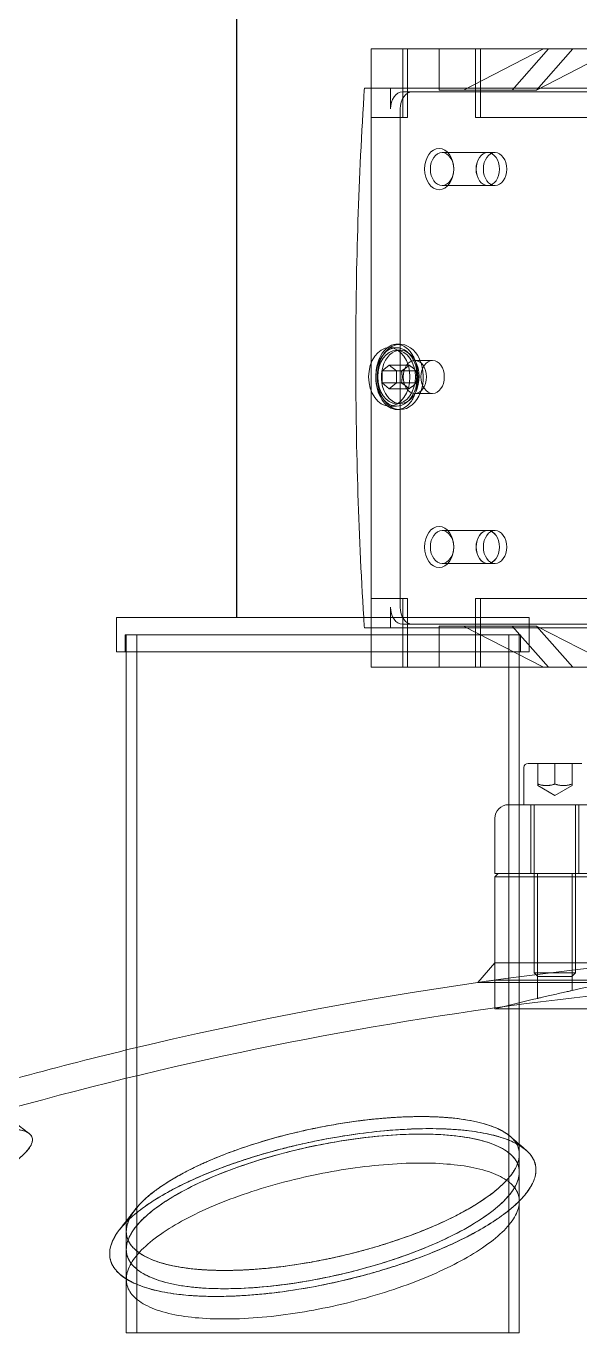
# Model space of a CAD drawing. Header units: millimetres. Extents: x -6314 to 11113, y -129 to 3675.
# Drawn here: x -4142.1 to -4109.9, y 2158.7 to 2234.8 of the extents above; entities that cross this region are included whole.
import ezdxf

# ---------------------------------------------------------------- set-up
doc = ezdxf.new("R2010")
doc.units = ezdxf.units.MM
doc.layers.add('Equipment', color=123, linetype='Continuous')

# ---------------------------------------------------------------- blocks, each defined once
blk = doc.blocks.new('A$C161d446f')
at = {"layer": 'Equipment', "linetype": 'Continuous', "lineweight": 0, "extrusion": (0, 1, 0)}
for p, q in [((11.286, 555.961), (49.894, 555.961)), ((40.277, 553.561), (35.615, 555.961)), ((38.156, 555.961), (40.277, 553.561)), ((39.57, 555.961), (41.691, 553.561)), ((39.857, 555.961), (44.52, 553.561)), ((43.53, 555.961), (43.53, 551.961)), ((43.813, 551.961), (43.813, 555.961)), ((45.934, 553.561), (45.934, 555.961)), ((47.772, 551.961), (47.772, 555.961)), ((48.055, 555.961), (48.055, 551.961)), ((49.894, 555.961), (49.894, 553.661)), ((13.831, 553.461), (48.055, 553.461)), ((14.652, 553.661), (50.282, 553.661)), ((40.277, 553.561), (44.52, 553.561)), ((44.52, 553.561), (45.934, 553.561)), ((48.762, 553.661), (48.762, 552.461)), ((49.894, 553.661), (49.894, 519.961)), ((48.197, 552.461), (48.197, 523.461)), ((20.902, 551.961), (43.53, 551.961)), ((43.53, 551.961), (43.813, 551.961)), ((47.772, 551.961), (49.894, 551.961)), ((42.681, 549.921), (43.106, 549.921)), ((43.106, 549.92), (45.764, 549.92)), ((42.681, 548.001), (43.106, 548.001)), ((43.106, 548.002), (45.764, 548.002)), ((48.197, 538.761), (48.394, 538.761)), ((48.409, 538.561), (48.833, 538.561)), ((47.348, 537.821), (46.311, 537.821)), ((48.197, 538.411), (48.409, 538.411)), ((48.409, 537.207), (47.278, 537.207)), ((48.833, 537.554), (47.702, 537.554)), ((48.833, 537.554), (48.409, 537.207)), ((49.257, 537.207), (48.409, 537.207)), ((48.409, 537.207), (48.409, 536.514)), ((49.257, 537.207), (48.833, 537.554)), ((49.257, 536.514), (49.257, 537.207)), ((48.409, 536.514), (47.278, 536.514)), ((48.409, 536.514), (49.257, 536.514)), ((48.409, 536.514), (48.833, 536.168)), ((48.833, 536.168), (49.257, 536.514)), ((47.348, 535.901), (46.311, 535.901)), ((48.833, 536.168), (47.702, 536.168)), ((48.197, 535.311), (48.409, 535.311)), ((48.197, 534.961), (48.376, 534.961)), ((48.409, 535.161), (48.833, 535.161)), ((42.681, 527.921), (43.106, 527.921)), ((43.106, 527.92), (45.764, 527.92)), ((42.681, 526.001), (43.106, 526.001)), ((43.106, 526.002), (45.764, 526.002)), ((20.902, 523.961), (43.53, 523.961)), ((43.813, 523.961), (43.53, 523.961)), ((43.53, 523.961), (43.53, 519.961)), ((43.813, 519.961), (43.813, 523.961)), ((47.772, 523.961), (49.894, 523.961)), ((47.772, 519.961), (47.772, 523.961)), ((48.055, 523.961), (48.055, 519.961)), ((48.762, 523.461), (48.762, 522.261)), ((42.308, 522.855), (40.7, 522.855)), ((40.7, 522.855), (40.7, 520.855)), ((64.7, 522.855), (42.308, 522.855)), ((64.7, 522.855), (64.7, 520.855)), ((48.055, 522.461), (13.831, 522.461)), ((40.7, 522.261), (24.7, 522.261)), ((35.615, 519.961), (40.277, 522.361)), ((40.277, 522.361), (38.156, 519.961)), ((41.691, 522.361), (39.57, 519.961)), ((44.52, 522.361), (39.857, 519.961)), ((44.52, 522.361), (40.277, 522.361)), ((50.282, 522.261), (40.7, 522.261)), ((41.2, 521.855), (42.741, 521.855)), ((41.2, 520.855), (41.2, 521.855)), ((41.27, 521.855), (41.27, 520.855)), ((41.88, 521.855), (41.88, 481.215)), ((42.741, 521.855), (64.2, 521.855)), ((45.934, 522.361), (44.52, 522.361)), ((45.934, 519.961), (45.934, 522.361)), ((63.52, 521.855), (63.52, 481.215)), ((64.13, 521.855), (64.13, 520.855)), ((64.2, 520.855), (64.2, 521.855)), ((42.308, 520.855), (40.7, 520.855)), ((41.27, 520.855), (41.27, 491.603)), ((64.7, 520.855), (42.308, 520.855)), ((64.13, 520.855), (64.13, 487.125)), ((41.27, 519.961), (24.13, 519.961)), ((49.894, 519.961), (41.27, 519.961)), ((39.2, 514.361), (37.64, 514.361)), ((38.2, 513.161), (38.2, 514.361)), ((40.76, 514.361), (39.2, 514.361)), ((39.2, 514.361), (39.2, 513.161)), ((40.2, 513.161), (40.2, 514.361)), ((41, 514.121), (41, 511.961)), ((39.2, 512.494), (38.2, 513.071)), ((39.2, 512.494), (40.2, 513.071)), ((24.13, 511.961), (41.27, 511.961)), ((37.8, 507.961), (37.8, 511.961)), ((38, 511.941), (38, 502.175)), ((40.4, 511.941), (40.4, 502.175)), ((40.6, 507.961), (40.6, 511.961)), ((41.27, 511.961), (41.9, 511.961)), ((42.7, 507.961), (42.7, 511.161)), ((24.13, 507.961), (41.27, 507.961)), ((24.13, 507.761), (41.27, 507.761)), ((38.189, 501.147), (38.189, 507.961)), ((40.211, 500.687), (40.211, 507.961)), ((41.27, 507.961), (42.7, 507.961)), ((41.27, 507.761), (42.7, 507.761)), ((42.5, 507.961), (42.7, 507.761)), ((42.7, 507.761), (42.7, 500.068)), ((41.27, 502.748), (24.13, 502.748)), ((40.4, 502.175), (38, 502.175)), ((38.215, 501.961), (38, 502.175)), ((40.185, 501.961), (40.4, 502.175)), ((42.7, 502.748), (41.27, 502.748)), ((42.7, 502.748), (42.7, 501.748)), ((42.7, 502.748), (43.69, 501.608)), ((-17.3, 501.748), (42.7, 501.748)), ((24.13, 501.608), (41.27, 501.608)), ((38.215, 501.961), (40.185, 501.961)), ((41.27, 501.608), (43.69, 501.608)), ((-17.3, 500.068), (42.7, 500.068)), ((41.27, 491.603), (41.27, 490.573)), ((41.27, 491.603), (41.27, 481.215)), ((41.27, 488.869), (41.27, 490.573)), ((64.13, 487.125), (64.13, 486.073)), ((64.13, 487.125), (64.13, 481.215)), ((64.13, 484.33), (64.13, 486.073)), ((41.27, 481.215), (42.801, 481.215)), ((42.801, 481.215), (64.13, 481.215))]:
    blk.add_line(p, q, dxfattribs=at)
at = {"layer": 'Equipment', "linetype": 'Continuous', "lineweight": 0, "extrusion": (0, 0, -1)}
for centre, radius, start, end in [((-40.76, 514.121), 0.24, 90, 180), ((-37.98, 511.941), 0.02, 90, 180), ((-40.42, 511.941), 0.02, 0, 90), ((-41.9, 511.161), 0.8, 90, 180), ((-12.7, 384.561), 119.34, 93.2184, 102.33261), ((-12.7, 285.135), 218.68, 91.75572, 103.60246), ((-12.7, 285.135), 217.08, 91.76867, 108.4136), ((-12.7, 285.135), 218.68, 97.88509, 98.1471), ((-12.7, 384.561), 119.34, 103.32786, 104.55934), ((-12.7, 285.135), 218.68, 103.60246, 105.34028)]:
    blk.add_arc(centre, radius, start, end, dxfattribs=at)
for centre, major_axis, start_param, end_param in [((47.49, 552.461), (0, 1), 0, 1.570796), ((48.055, 552.461), (0, 1), 0, 1.570796), ((45.934, 548.961), (0, -1.2), -4.712389, 1.570796), ((48.409, 536.861), (0, -1.7), 0, 3.141593), ((48.833, 536.861), (0, -1.7), -3.141592653589794, 3.141592653589792), ((48.409, 536.861), (0, 1.7), 0, 3.141593), ((48.197, 536.861), (0, 1.55), -2.173989, -0.92396), ((48.409, 536.861), (0, -1.55), -3.141592653589794, 3.141592653589792), ((48.197, 536.861), (0, 1.55), -0.92396, -0.441636), ((48.197, 536.861), (0, 1.55), 0, 3.583229), ((48.197, 536.861), (0, 1.55), -0.441636, 0), ((48.197, 536.861), (0, 1.55), -2.699956, -2.173989), ((45.934, 526.961), (0, -1.2), -4.712389, 1.570796), ((47.49, 523.461), (0, -1), -1.570796, 0), ((48.055, 523.461), (0, -1), -1.570796, 0)]:
    blk.add_ellipse(centre, major_axis=major_axis, ratio=0.707107, start_param=start_param, end_param=end_param, dxfattribs=at)
at = {"layer": 'Equipment', "linetype": 'Continuous', "lineweight": 0}
for centre, major_axis, start_param, end_param in [((42.681, 548.961), (0, 0.96), -4.712389, 1.570796), ((43.106, 548.961), (0, 0.96), -4.712389, 1.570796), ((43.106, 548.961), (0, 0.959), -4.712389, 1.570796), ((45.764, 548.961), (0, 0.959), -4.712389, 1.570796), ((48.197, 536.861), (0, 1.9), -0.076918, 3.141593), ((48.197, 536.861), (0, 1.9), -0.462955, -0.076918), ((48.197, 536.861), (0, 1.9), -2.678638, -0.462955), ((46.311, 536.861), (0, 0.96), -3.141592653589792, 3.141592653589794), ((47.348, 536.861), (0, 0.96), -3.141592653589792, 3.141592653589794), ((48.197, 536.861), (0, -1.9), 0, 0.069743), ((48.197, 536.861), (0, -1.9), 0.069743, 0.462955), ((42.681, 526.961), (0, 0.96), -4.712389, 1.570796), ((43.106, 526.961), (0, 0.96), -4.712389, 1.570796), ((43.106, 526.961), (0, 0.959), -4.712389, 1.570796), ((45.764, 526.961), (0, 0.959), -4.712389, 1.570796)]:
    blk.add_ellipse(centre, major_axis=major_axis, ratio=0.707107, start_param=start_param, end_param=end_param, dxfattribs=at)
for points, knots in [([(50.32, 522.855), (50.638, 528.02), (50.785, 533.102), (50.785, 542.855), (50.636, 547.975), (50.303, 553.339), (50.292, 553.5), (50.282, 553.661)], [469.511307, 469.511307, 469.511307, 469.511307, 476.799267, 476.799267, 484.139903, 484.139903, 484.366639, 484.366639, 484.366639, 484.366639]), ([(48.394, 538.761), (48.367, 538.761), (48.339, 538.759), (48.231, 538.748), (48.15, 538.727), (47.968, 538.651), (47.869, 538.587), (47.635, 538.377), (47.511, 538.207), (47.322, 537.823), (47.255, 537.617), (47.167, 537.166), (47.151, 536.925), (47.178, 536.435), (47.223, 536.193), (47.371, 535.751), (47.473, 535.557), (47.701, 535.261), (47.822, 535.152), (48.036, 535.03), (48.124, 534.996), (48.286, 534.962), (48.36, 534.957), (48.514, 534.969), (48.592, 534.986), (48.761, 535.05), (48.85, 535.101), (48.934, 535.167)], [0.909961, 0.909961, 0.909961, 0.909961, 0.974022, 0.974022, 1.163472, 1.163472, 1.412133, 1.412133, 1.792168, 1.792168, 2.135387, 2.135387, 2.496755, 2.496755, 2.87294, 2.87294, 3.24645, 3.24645, 3.570431, 3.570431, 3.780366, 3.780366, 3.952657, 3.952657, 4.137509, 4.137509, 4.35582, 4.35582, 4.35582, 4.35582]), ([(48.954, 538.552), (48.891, 538.602), (48.825, 538.643), (48.677, 538.714), (48.594, 538.74), (48.472, 538.758), (48.433, 538.761), (48.394, 538.761)], [6.4522639, 6.4522639, 6.4522639, 6.4522639, 6.6168669, 6.6168669, 6.8137014, 6.8137014, 6.9035417, 6.9035417, 6.9035417, 6.9035417]), ([(48.934, 535.167), (48.949, 535.179), (48.965, 535.192), (49.124, 535.329), (49.25, 535.496), (49.443, 535.875), (49.513, 536.079), (49.606, 536.527), (49.624, 536.768), (49.606, 537.172), (49.585, 537.333), (49.513, 537.657), (49.46, 537.816), (49.394, 537.961), (49.302, 538.162), (49.185, 538.334), (49.019, 538.497), (48.987, 538.526), (48.954, 538.552)], [4.35582, 4.35582, 4.35582, 4.35582, 4.39656, 4.39656, 4.776322, 4.776322, 5.11882, 5.11882, 5.479581, 5.479581, 5.726117, 5.726117, 5.99358, 5.99358, 5.99358, 6.365048, 6.365048, 6.452264, 6.452264, 6.452264, 6.452264]), ([(50.282, 522.261), (50.292, 522.422), (50.303, 522.582), (50.315, 522.781), (50.317, 522.818), (50.32, 522.855)], [469.231896, 469.231896, 469.231896, 469.231896, 469.4586316, 469.4586316, 469.5113072, 469.5113072, 469.5113072, 469.5113072]), ([(40.211, 500.687), (40.211, 500.687), (40.185, 500.692), (40.083, 500.716), (40.006, 500.733), (39.828, 500.774), (39.713, 500.8), (39.463, 500.857), (39.327, 500.888), (39.073, 500.946), (38.937, 500.977), (38.687, 501.034), (38.572, 501.06), (38.394, 501.1), (38.317, 501.118), (38.215, 501.141), (38.189, 501.147), (38.189, 501.147)], [-3.08456, -3.08456, -3.08456, -3.08456, -2.894466, -2.894466, -2.704373, -2.704373, -2.508888, -2.508888, -2.313403, -2.313403, -2.117933, -2.117933, -1.922463, -1.922463, -1.732371, -1.732371, -1.54228, -1.54228, -1.54228, -1.54228]), ([(45.088, 487.97), (45.467, 487.78), (45.869, 487.592), (46.71, 487.231), (47.147, 487.058), (47.902, 486.779), (48.211, 486.67), (48.71, 486.504), (48.894, 486.444), (49.179, 486.354), (49.279, 486.324), (49.485, 486.261), (49.591, 486.23), (49.939, 486.128), (50.183, 486.059), (50.56, 485.958), (50.692, 485.923), (51.123, 485.813), (51.426, 485.739), (52.084, 485.588), (52.438, 485.513), (52.971, 485.408), (53.148, 485.375), (53.674, 485.279), (54.022, 485.222), (54.713, 485.119), (55.055, 485.074), (55.563, 485.015), (55.731, 484.997), (56.23, 484.947), (56.559, 484.92), (57.043, 484.89), (57.203, 484.881), (57.516, 484.867), (57.671, 484.861), (57.977, 484.853), (58.129, 484.851), (58.57, 484.848), (58.854, 484.852), (59.273, 484.867), (59.413, 484.873), (59.619, 484.886), (59.688, 484.89), (60.032, 484.915), (60.298, 484.941), (60.678, 484.99), (60.802, 485.007), (61.167, 485.065), (61.399, 485.11), (61.841, 485.213), (62.051, 485.271), (62.343, 485.366), (62.437, 485.399), (62.707, 485.502), (62.872, 485.576), (63.101, 485.697), (63.175, 485.74), (63.386, 485.872), (63.51, 485.965), (63.67, 486.111), (63.719, 486.161), (63.809, 486.262), (63.85, 486.315), (63.925, 486.422), (63.958, 486.478), (64.017, 486.592), (64.042, 486.651), (64.104, 486.834), (64.126, 486.96), (64.133, 487.224), (64.116, 487.361), (64.044, 487.641), (63.987, 487.784), (63.81, 488.124), (63.675, 488.322), (63.452, 488.586), (63.395, 488.65), (63.278, 488.774), (63.218, 488.834), (63.077, 488.971), (62.992, 489.048), (62.814, 489.203), (62.72, 489.28), (62.573, 489.397), (62.522, 489.436), (62.31, 489.596), (62.138, 489.718), (61.84, 489.915), (61.72, 489.991), (61.351, 490.218), (61.09, 490.367), (60.54, 490.661), (60.251, 490.806), (59.874, 490.984), (59.798, 491.019), (59.683, 491.071), (59.645, 491.089), (59.529, 491.141), (59.451, 491.175), (59.056, 491.347), (58.728, 491.482), (57.739, 491.864), (57.05, 492.101), (55.989, 492.425), (55.642, 492.525), (55.113, 492.668), (54.937, 492.714), (54.58, 492.804), (54.401, 492.848), (54.04, 492.934), (53.859, 492.975), (53.499, 493.055), (53.319, 493.093), (52.869, 493.186), (52.597, 493.238), (51.972, 493.351), (51.618, 493.41), (50.918, 493.515), (50.571, 493.562), (49.886, 493.643), (49.548, 493.677), (49.046, 493.72), (48.88, 493.733), (48.553, 493.755), (48.392, 493.765), (48.088, 493.78), (47.946, 493.786), (47.499, 493.801), (47.201, 493.806), (46.762, 493.805), (46.616, 493.803), (46.18, 493.792), (45.897, 493.779), (45.556, 493.755), (45.488, 493.75), (45.286, 493.733), (45.154, 493.721), (44.766, 493.678), (44.518, 493.644), (44.045, 493.564), (43.82, 493.518), (43.397, 493.414), (43.2, 493.357), (42.827, 493.231), (42.653, 493.162), (42.413, 493.049), (42.336, 493.01), (42.116, 492.888), (41.985, 492.802), (41.812, 492.663), (41.757, 492.615), (41.656, 492.516), (41.609, 492.465), (41.5, 492.329), (41.443, 492.241), (41.374, 492.102), (41.353, 492.052), (41.316, 491.942), (41.3, 491.882), (41.273, 491.731), (41.267, 491.64), (41.275, 491.463), (41.286, 491.379), (41.339, 491.144), (41.396, 490.991), (41.507, 490.776), (41.541, 490.717), (41.609, 490.606), (41.644, 490.554), (41.745, 490.41), (41.817, 490.318), (42.016, 490.084), (42.152, 489.943), (42.38, 489.729), (42.46, 489.658), (42.626, 489.517), (42.712, 489.447), (42.801, 489.377)], [-34.927017, -34.927017, -34.927017, -34.927017, -34.113831, -34.113831, -33.31218, -33.31218, -32.781257, -32.781257, -32.474533, -32.474533, -32.311785, -32.311785, -32.139021, -32.139021, -31.750632, -31.750632, -31.543484, -31.543484, -31.075344, -31.075344, -30.533368, -30.533368, -30.264148, -30.264148, -29.733765, -29.733765, -29.209885, -29.209885, -28.948667, -28.948667, -28.430221, -28.430221, -28.171666, -28.171666, -27.917672, -27.917672, -27.662804, -27.662804, -27.1664, -27.1664, -26.910567, -26.910567, -26.781924, -26.781924, -26.257299, -26.257299, -25.996013, -25.996013, -25.466251, -25.466251, -24.926577, -24.926577, -24.657874, -24.657874, -24.122278, -24.122278, -23.844131, -23.844131, -23.287407, -23.287407, -23.013769, -23.013769, -22.736181, -22.736181, -22.451178, -22.451178, -22.160485, -22.160485, -21.562803, -21.562803, -20.951654, -20.951654, -20.333013, -20.333013, -19.510549, -19.510549, -19.246912, -19.246912, -19.00174, -19.00174, -18.68834, -18.68834, -18.372572, -18.372572, -18.214367, -18.214367, -17.719874, -17.719874, -17.406326, -17.406326, -16.785926, -16.785926, -16.168726, -16.168726, -16.015968, -16.015968, -15.939204, -15.939204, -15.786542, -15.786542, -15.174248, -15.174248, -14.001563, -14.001563, -13.446052, -13.446052, -13.169686, -13.169686, -12.891609, -12.891609, -12.615316, -12.615316, -12.343317, -12.343317, -11.933663, -11.933663, -11.402364, -11.402364, -10.877507, -10.877507, -10.357157, -10.357157, -10.097931, -10.097931, -9.840993, -9.840993, -9.610526, -9.610526, -9.111084, -9.111084, -8.857596, -8.857596, -8.343267, -8.343267, -8.214614, -8.214614, -7.956725, -7.956725, -7.437033, -7.437033, -6.914409, -6.914409, -6.394391, -6.394391, -5.859503, -5.859503, -5.587668, -5.587668, -5.041767, -5.041767, -4.760763, -4.760763, -4.476828, -4.476828, -4.019588, -4.019588, -3.766754, -3.766754, -3.475109, -3.475109, -3.046564, -3.046564, -2.666828, -2.666828, -2.000223, -2.000223, -1.750513, -1.750513, -1.53251, -1.53251, -1.149808, -1.149808, -0.571167, -0.571167, -0.283879, -0.283879, -0.000323, -0.000323, -0.000323, -0.000323]), ([(41.27, 491.603), (41.27, 491.654), (41.273, 491.705), (41.287, 491.816), (41.299, 491.876), (41.332, 491.994), (41.353, 492.052), (41.391, 492.136), (41.404, 492.163), (41.426, 492.204), (41.434, 492.217), (41.449, 492.244), (41.457, 492.257), (41.551, 492.406), (41.665, 492.536), (41.861, 492.705), (41.92, 492.75), (42.015, 492.818), (42.048, 492.84), (42.149, 492.904), (42.219, 492.946), (42.368, 493.026), (42.446, 493.066), (43.184, 493.403), (44.081, 493.614), (45.313, 493.736), (45.448, 493.747), (45.719, 493.767), (45.856, 493.775), (46.27, 493.795), (46.553, 493.803), (47.137, 493.807), (47.437, 493.803), (47.805, 493.791), (47.866, 493.789), (48.241, 493.774), (48.562, 493.756), (49.052, 493.719), (49.218, 493.706), (49.717, 493.66), (50.054, 493.624), (50.737, 493.54), (51.083, 493.492), (51.779, 493.384), (52.13, 493.324), (52.658, 493.226), (52.837, 493.191), (53.722, 493.013), (54.422, 492.85), (55.285, 492.622), (55.464, 492.573), (56.367, 492.318), (57.067, 492.095), (57.861, 491.811), (57.987, 491.765), (58.345, 491.631), (58.574, 491.542), (59.585, 491.131), (60.305, 490.794), (61.104, 490.357), (61.259, 490.269), (61.633, 490.047), (61.846, 489.913), (62.145, 489.711), (62.241, 489.643), (62.425, 489.51), (62.514, 489.443), (62.599, 489.376)], [-35.747562, -35.747562, -35.747562, -35.747562, -35.501777, -35.501777, -35.200213, -35.200213, -34.9044, -34.9044, -34.759362, -34.759362, -34.687607, -34.687607, -34.616427, -34.616427, -33.883149, -33.883149, -33.600039, -33.600039, -33.456987, -33.456987, -33.178369, -33.178369, -32.899069, -32.899069, -30.679677, -30.679677, -30.414587, -30.414587, -30.154799, -30.154799, -29.6425, -29.6425, -29.127955, -29.127955, -29.026056, -29.026056, -28.501052, -28.501052, -28.235774, -28.235774, -27.706094, -27.706094, -27.169956, -27.169956, -26.63066, -26.63066, -26.355334, -26.355334, -25.261605, -25.261605, -24.973118, -24.973118, -23.794587, -23.794587, -23.569026, -23.569026, -23.14717, -23.14717, -21.657838, -21.657838, -21.283897, -21.283897, -20.72076, -20.72076, -20.441175, -20.441175, -20.165231, -20.165231, -20.165231, -20.165231]), ([(51.958, 484.162), (51.486, 484.267), (50.695, 484.459), (49.651, 484.746), (49.086, 484.917), (48.521, 485.094), (47.953, 485.281), (46.838, 485.68), (46.047, 486.002), (45.056, 486.44), (44.112, 486.895), (43.303, 487.361), (42.762, 487.705), (42.417, 487.935), (41.955, 488.278), (41.546, 488.62), (41.31, 488.848), (40.982, 489.189), (40.61, 489.651), (40.409, 490.1), (40.326, 490.424), (40.293, 490.636), (40.311, 490.943), (40.372, 491.148), (40.424, 491.265), (40.446, 491.311), (40.476, 491.368), (40.509, 491.424), (40.537, 491.468), (40.552, 491.49), (40.56, 491.501), (40.68, 491.672), (40.883, 491.875), (41.334, 492.179), (41.606, 492.317), (42.136, 492.538), (42.845, 492.764), (43.722, 492.918), (44.423, 493.003), (44.905, 493.051), (45.948, 493.109), (46.763, 493.108), (47.892, 493.072), (49.098, 492.997), (50.377, 492.844), (51.661, 492.655), (52.633, 492.486), (53.742, 492.25), (54.286, 492.124), (54.555, 492.059), (54.707, 492.021), (54.783, 492.002), (55.409, 491.845), (55.997, 491.682), (56.595, 491.5), (56.631, 491.489), (56.694, 491.47), (56.821, 491.431), (57.073, 491.352), (57.571, 491.189), (57.984, 491.046), (58.795, 490.751), (59.588, 490.438), (60.564, 489.997), (61.021, 489.771), (61.665, 489.438), (62.268, 489.096), (62.88, 488.691), (63.16, 488.49), (63.312, 488.375), (63.391, 488.315), (63.432, 488.283), (63.436, 488.279)], [13.02652, 13.02652, 13.02652, 13.02652, 13.703914, 14.154279, 14.604645, 14.604645, 15.064179, 15.523714, 16.442784, 16.442784, 17.373432, 18.304081, 18.304081, 18.75529, 19.2065, 19.65771, 20.108919, 20.108919, 21.047235, 21.98555, 21.98555, 22.451711, 22.917872, 23.384032, 23.442303, 23.500573, 23.617113, 23.733653, 23.791923, 23.850193, 23.850193, 23.850193, 24.771632, 25.001992, 25.693071, 25.693071, 26.644929, 27.596787, 27.596787, 28.059631, 28.522476, 29.448164, 29.448164, 30.392337, 31.33651, 31.33651, 32.280785, 32.752922, 32.988991, 33.107026, 33.166043, 33.22506, 33.22506, 34.139937, 34.154232, 34.168527, 34.197117, 34.254297, 34.368656, 34.597376, 35.054814, 35.054814, 35.997517, 36.468869, 36.94022, 36.94022, 37.848072, 38.301998, 38.528961, 38.642443, 38.755924, 38.771202, 38.771202, 38.771202, 38.771202]), ([(44.126, 486.908), (45.001, 486.447), (46.015, 485.997), (47.103, 485.59), (47.497, 485.443), (47.914, 485.296), (48.343, 485.154), (48.486, 485.107), (48.63, 485.06), (48.775, 485.015), (49.064, 484.923), (49.355, 484.836), (49.646, 484.751), (49.937, 484.667), (50.229, 484.587), (50.525, 484.509), (51.131, 484.35), (51.76, 484.201), (52.399, 484.067), (53.038, 483.933), (53.686, 483.815), (54.33, 483.715), (54.972, 483.615), (55.615, 483.534), (56.241, 483.472), (56.867, 483.411), (57.475, 483.371), (58.05, 483.351), (58.612, 483.332), (59.159, 483.331), (59.693, 483.35), (59.826, 483.355), (59.959, 483.362), (60.089, 483.369), (60.48, 483.392), (60.854, 483.426), (61.198, 483.47), (61.671, 483.53), (62.112, 483.611), (62.51, 483.71), (62.909, 483.81), (63.264, 483.928), (63.573, 484.062), (63.872, 484.192), (64.136, 484.343), (64.348, 484.502), (64.454, 484.582), (64.548, 484.664), (64.629, 484.748), (64.711, 484.831), (64.781, 484.917), (64.84, 485.005), (64.901, 485.094), (64.952, 485.188), (64.992, 485.284), (65.031, 485.381), (65.06, 485.481), (65.078, 485.583), (65.112, 485.788), (65.101, 486.002), (65.047, 486.22), (64.937, 486.661), (64.643, 487.13), (64.2, 487.592), (64.093, 487.705), (63.975, 487.819), (63.847, 487.934), (63.719, 488.049), (63.582, 488.164), (63.438, 488.278), (63.365, 488.335), (63.291, 488.392), (63.214, 488.449), (62.984, 488.62), (62.73, 488.792), (62.468, 488.958), (62.103, 489.188), (61.699, 489.419), (61.261, 489.646), (60.823, 489.874), (60.351, 490.098), (59.852, 490.314), (59.79, 490.341), (59.727, 490.368), (59.664, 490.394), (59.601, 490.421), (59.537, 490.448), (59.473, 490.474), (59.345, 490.528), (59.216, 490.58), (59.084, 490.632), (58.822, 490.737), (58.553, 490.839), (58.279, 490.938), (58.211, 490.963), (58.142, 490.988), (58.073, 491.013), (58.004, 491.037), (57.935, 491.062), (57.866, 491.086), (57.727, 491.134), (57.587, 491.182), (57.446, 491.229), (57.376, 491.252), (57.306, 491.275), (57.235, 491.298), (57.165, 491.321), (57.094, 491.344), (57.023, 491.367), (56.881, 491.412), (56.739, 491.456), (56.596, 491.5), (56.315, 491.586), (56.03, 491.669), (55.738, 491.75), (55.447, 491.831), (55.149, 491.91), (54.844, 491.987), (54.691, 492.026), (54.537, 492.064), (54.382, 492.101), (53.917, 492.212), (53.445, 492.315), (52.982, 492.408), (52.342, 492.537), (51.694, 492.65), (51.05, 492.745), (50.406, 492.84), (49.767, 492.917), (49.145, 492.975), (48.692, 493.017), (48.236, 493.05), (47.791, 493.071), (47.642, 493.079), (47.495, 493.085), (47.35, 493.089), (46.77, 493.108), (46.228, 493.108), (45.715, 493.09), (45.682, 493.089), (45.65, 493.088), (45.617, 493.087), (45.584, 493.085), (45.552, 493.084), (45.52, 493.083), (45.455, 493.08), (45.39, 493.076), (45.326, 493.073), (45.198, 493.066), (45.071, 493.058), (44.945, 493.049), (44.883, 493.044), (44.82, 493.039), (44.758, 493.034), (44.696, 493.028), (44.635, 493.023), (44.574, 493.017), (44.452, 493.005), (44.332, 492.992), (44.213, 492.978), (43.74, 492.921), (43.3, 492.844), (42.903, 492.75), (42.506, 492.655), (42.15, 492.543), (41.842, 492.415), (41.534, 492.288), (41.273, 492.146), (41.061, 491.993), (40.958, 491.919), (40.866, 491.842), (40.783, 491.761), (40.742, 491.721), (40.703, 491.68), (40.667, 491.638), (40.558, 491.512), (40.471, 491.376), (40.41, 491.235), (40.37, 491.141), (40.342, 491.046), (40.324, 490.949), (40.306, 490.85), (40.299, 490.749), (40.303, 490.644), (40.308, 490.54), (40.324, 490.434), (40.351, 490.325), (40.378, 490.217), (40.416, 490.107), (40.466, 489.995), (40.515, 489.884), (40.576, 489.771), (40.647, 489.657), (40.784, 489.438), (40.964, 489.21), (41.183, 488.979), (41.293, 488.864), (41.413, 488.749), (41.541, 488.634), (41.604, 488.576), (41.671, 488.519), (41.739, 488.461), (41.773, 488.433), (41.807, 488.404), (41.842, 488.376), (41.877, 488.347), (41.912, 488.319), (41.948, 488.29), (41.953, 488.286), (41.958, 488.283), (41.963, 488.279)], [1.81856, 1.81856, 1.81856, 1.81856, 3.682241, 3.682241, 3.682241, 4.356263, 4.356263, 4.356263, 4.580938, 4.580938, 4.580938, 5.030286, 5.030286, 5.030286, 5.479635, 5.479635, 5.479635, 6.399923, 6.399923, 6.399923, 7.320211, 7.320211, 7.320211, 8.23761, 8.23761, 8.23761, 9.15501, 9.15501, 9.15501, 10.052663, 10.052663, 10.052663, 10.277076, 10.277076, 10.277076, 10.950315, 10.950315, 10.950315, 11.87671, 11.87671, 11.87671, 12.803105, 12.803105, 12.803105, 13.703831, 13.703831, 13.703831, 14.154194, 14.154194, 14.154194, 14.604557, 14.604557, 14.604557, 15.064088, 15.064088, 15.064088, 15.523619, 15.523619, 15.523619, 16.442681, 16.442681, 16.442681, 18.303969, 18.303969, 18.303969, 18.75503, 18.75503, 18.75503, 19.206091, 19.206091, 19.206091, 19.431621, 19.431621, 19.431621, 20.108213, 20.108213, 20.108213, 21.045322, 21.045322, 21.045322, 21.982431, 21.982431, 21.982431, 22.09905, 22.09905, 22.09905, 22.215669, 22.215669, 22.215669, 22.448908, 22.448908, 22.448908, 22.915384, 22.915384, 22.915384, 23.032003, 23.032003, 23.032003, 23.148622, 23.148622, 23.148622, 23.38186, 23.38186, 23.38186, 23.498479, 23.498479, 23.498479, 23.615098, 23.615098, 23.615098, 23.848336, 23.848336, 23.848336, 24.308603, 24.308603, 24.308603, 24.76887, 24.76887, 24.76887, 24.999003, 24.999003, 24.999003, 25.689404, 25.689404, 25.689404, 26.642394, 26.642394, 26.642394, 27.595384, 27.595384, 27.595384, 28.290197, 28.290197, 28.290197, 28.521802, 28.521802, 28.521802, 29.44822, 29.44822, 29.44822, 29.507231, 29.507231, 29.507231, 29.566241, 29.566241, 29.566241, 29.684262, 29.684262, 29.684262, 29.920304, 29.920304, 29.920304, 30.038325, 30.038325, 30.038325, 30.156346, 30.156346, 30.156346, 30.392388, 30.392388, 30.392388, 31.336556, 31.336556, 31.336556, 32.280825, 32.280825, 32.280825, 33.225093, 33.225093, 33.225093, 33.682529, 33.682529, 33.682529, 33.911247, 33.911247, 33.911247, 34.597401, 34.597401, 34.597401, 35.054837, 35.054837, 35.054837, 35.526185, 35.526185, 35.526185, 35.997534, 35.997534, 35.997534, 36.468883, 36.468883, 36.468883, 36.940231, 36.940231, 36.940231, 37.848078, 37.848078, 37.848078, 38.302001, 38.302001, 38.302001, 38.528963, 38.528963, 38.528963, 38.642443, 38.642443, 38.642443, 38.755924, 38.755924, 38.755924, 38.771202, 38.771202, 38.771202, 38.771202]), ([(79.034, 486.908), (80.211, 486.447), (81.449, 485.997), (82.667, 485.59), (83.107, 485.443), (83.56, 485.296), (84.012, 485.154), (84.163, 485.107), (84.313, 485.06), (84.463, 485.015), (84.762, 484.923), (85.055, 484.836), (85.345, 484.751), (85.634, 484.667), (85.919, 484.587), (86.201, 484.509), (86.78, 484.35), (87.357, 484.201), (87.918, 484.067), (88.479, 483.934), (89.024, 483.815), (89.539, 483.715), (90.309, 483.565), (91.021, 483.457), (91.631, 483.396), (91.733, 483.386), (91.832, 483.377), (91.928, 483.37), (92.024, 483.362), (92.117, 483.356), (92.207, 483.351), (92.559, 483.332), (92.877, 483.331), (93.156, 483.35), (93.226, 483.355), (93.294, 483.362), (93.359, 483.369), (93.552, 483.392), (93.719, 483.426), (93.855, 483.47), (94.042, 483.53), (94.181, 483.611), (94.268, 483.71), (94.355, 483.81), (94.391, 483.928), (94.377, 484.062), (94.363, 484.192), (94.299, 484.343), (94.192, 484.502), (94.139, 484.582), (94.074, 484.664), (94.001, 484.748), (93.928, 484.831), (93.845, 484.917), (93.752, 485.005), (93.705, 485.049), (93.655, 485.095), (93.603, 485.142), (93.55, 485.188), (93.494, 485.236), (93.436, 485.284), (93.32, 485.381), (93.192, 485.481), (93.054, 485.583), (92.778, 485.787), (92.461, 486.002), (92.114, 486.22), (91.411, 486.66), (90.558, 487.13), (89.626, 487.592), (89.287, 487.761), (88.925, 487.935), (88.555, 488.106), (88.432, 488.164), (88.308, 488.221), (88.183, 488.278), (88.058, 488.335), (87.931, 488.391), (87.803, 488.448), (87.419, 488.62), (87.019, 488.792), (86.624, 488.958), (85.527, 489.418), (84.33, 489.881), (83.113, 490.314), (82.81, 490.422), (82.504, 490.528), (82.198, 490.632), (81.892, 490.736), (81.585, 490.839), (81.279, 490.938), (80.667, 491.137), (80.06, 491.326), (79.472, 491.5), (78.893, 491.671), (78.314, 491.834), (77.733, 491.987), (77.152, 492.141), (76.569, 492.285), (76.028, 492.409), (75.468, 492.537), (74.923, 492.65), (74.409, 492.745), (73.895, 492.84), (73.41, 492.917), (72.965, 492.975), (72.641, 493.017), (72.328, 493.05), (72.038, 493.071), (71.942, 493.079), (71.848, 493.085), (71.757, 493.089), (71.393, 493.109), (71.081, 493.108), (70.811, 493.09), (70.743, 493.086), (70.676, 493.08), (70.612, 493.073), (70.549, 493.066), (70.488, 493.058), (70.429, 493.048), (70.312, 493.03), (70.206, 493.006), (70.113, 492.977), (69.925, 492.92), (69.786, 492.843), (69.698, 492.749), (69.61, 492.654), (69.574, 492.542), (69.587, 492.414), (69.6, 492.287), (69.662, 492.144), (69.768, 491.992), (69.819, 491.918), (69.881, 491.841), (69.953, 491.76), (69.989, 491.72), (70.028, 491.679), (70.07, 491.636), (70.196, 491.51), (70.349, 491.374), (70.523, 491.233), (70.64, 491.139), (70.766, 491.044), (70.898, 490.947), (71.172, 490.749), (71.487, 490.54), (71.839, 490.324), (72.191, 490.107), (72.58, 489.883), (72.998, 489.656), (73.401, 489.436), (73.841, 489.208), (74.306, 488.978), (74.538, 488.863), (74.777, 488.748), (75.02, 488.633), (75.141, 488.575), (75.264, 488.518), (75.387, 488.461), (75.449, 488.432), (75.511, 488.403), (75.573, 488.375), (75.635, 488.346), (75.696, 488.318), (75.759, 488.29), (75.767, 488.286), (75.775, 488.282), (75.783, 488.279)], [1.818548, 1.818548, 1.818548, 1.818548, 3.682214, 3.682214, 3.682214, 4.356232, 4.356232, 4.356232, 4.580904, 4.580904, 4.580904, 5.03025, 5.03025, 5.03025, 5.479595, 5.479595, 5.479595, 6.399875, 6.399875, 6.399875, 7.320155, 7.320155, 7.320155, 8.696245, 8.696245, 8.696245, 8.925593, 8.925593, 8.925593, 9.154941, 9.154941, 9.154941, 10.052586, 10.052586, 10.052586, 10.276997, 10.276997, 10.276997, 10.95023, 10.95023, 10.95023, 11.876618, 11.876618, 11.876618, 12.803005, 12.803005, 12.803005, 13.703725, 13.703725, 13.703725, 14.154086, 14.154086, 14.154086, 14.604446, 14.604446, 14.604446, 14.834209, 14.834209, 14.834209, 15.063972, 15.063972, 15.063972, 15.523498, 15.523498, 15.523498, 16.44255, 16.44255, 16.44255, 18.303826, 18.303826, 18.303826, 18.980411, 18.980411, 18.980411, 19.20594, 19.20594, 19.20594, 19.431469, 19.431469, 19.431469, 20.108054, 20.108054, 20.108054, 21.982255, 21.982255, 21.982255, 22.448728, 22.448728, 22.448728, 22.915202, 22.915202, 22.915202, 23.848149, 23.848149, 23.848149, 24.768673, 24.768673, 24.768673, 25.689196, 25.689196, 25.689196, 26.642178, 26.642178, 26.642178, 27.595161, 27.595161, 27.595161, 28.290047, 28.290047, 28.290047, 28.521676, 28.521676, 28.521676, 29.448192, 29.448192, 29.448192, 29.684572, 29.684572, 29.684572, 29.920952, 29.920952, 29.920952, 30.393713, 30.393713, 30.393713, 31.339235, 31.339235, 31.339235, 32.283349, 32.283349, 32.283349, 33.227462, 33.227462, 33.227462, 33.685111, 33.685111, 33.685111, 33.913935, 33.913935, 33.913935, 34.600408, 34.600408, 34.600408, 35.058057, 35.058057, 35.058057, 36.00004, 36.00004, 36.00004, 36.942024, 36.942024, 36.942024, 37.849413, 37.849413, 37.849413, 38.303108, 38.303108, 38.303108, 38.529955, 38.529955, 38.529955, 38.643379, 38.643379, 38.643379, 38.756803, 38.756803, 38.756803, 38.771202, 38.771202, 38.771202, 38.771202]), ([(69.586, 492.504), (69.595, 492.594), (69.679, 492.783), (69.92, 492.918), (70.151, 492.989), (70.223, 493.009), (70.33, 493.031), (70.415, 493.047), (70.489, 493.058), (70.551, 493.066), (70.59, 493.071), (70.623, 493.074), (70.647, 493.077), (70.672, 493.079), (70.696, 493.081), (70.722, 493.084), (70.747, 493.086), (70.768, 493.087), (70.786, 493.089), (70.794, 493.089), (70.833, 493.092), (70.873, 493.094), (70.918, 493.096), (70.936, 493.097), (70.959, 493.098), (70.982, 493.099), (71, 493.1), (71.009, 493.1), (71.014, 493.1), (71.236, 493.107), (71.477, 493.104), (71.75, 493.09), (71.767, 493.089), (71.79, 493.088), (71.824, 493.086), (71.875, 493.083), (71.933, 493.079), (71.974, 493.076), (71.998, 493.074), (72.034, 493.072), (72.088, 493.068), (72.161, 493.062), (72.222, 493.056), (72.272, 493.052), (72.347, 493.045), (72.462, 493.034), (72.619, 493.017), (72.754, 493.001), (72.849, 492.99), (72.904, 492.983), (72.932, 492.979), (72.946, 492.977), (73.391, 492.92), (73.876, 492.843), (74.901, 492.654), (75.987, 492.429), (77.138, 492.144), (78.276, 491.844), (78.868, 491.678), (79.503, 491.49), (79.578, 491.468), (79.71, 491.429), (79.898, 491.372), (80.125, 491.303), (80.578, 491.163), (80.955, 491.044), (81.86, 490.749), (83.09, 490.331), (84.299, 489.883), (85.457, 489.436), (86.309, 489.095), (87.256, 488.69), (87.712, 488.489), (87.968, 488.375), (88.101, 488.315), (88.172, 488.283), (88.18, 488.279)], [25.934018, 25.934018, 25.934018, 25.934018, 26.644121, 27.59602, 27.59602, 27.827479, 27.943208, 28.058937, 28.174666, 28.232531, 28.290395, 28.319327, 28.34826, 28.377192, 28.406124, 28.435057, 28.463989, 28.492921, 28.507387, 28.521853, 28.521853, 28.637583, 28.652049, 28.666515, 28.695447, 28.724379, 28.738846, 28.753312, 28.753312, 28.753312, 29.447687, 29.447687, 29.477236, 29.49201, 29.506785, 29.565883, 29.624982, 29.654531, 29.669306, 29.68408, 29.743179, 29.802277, 29.861376, 29.890925, 29.920474, 30.038671, 30.156868, 30.275065, 30.334163, 30.363712, 30.393261, 30.393261, 30.393261, 31.338836, 31.338836, 32.283005, 33.227173, 33.227173, 34.142523, 34.171127, 34.199732, 34.256942, 34.37136, 34.485779, 34.600198, 35.057873, 35.057873, 35.99991, 36.941947, 36.941947, 37.849388, 38.303109, 38.529969, 38.6434, 38.75683, 38.771782, 38.771782, 38.771782, 38.771782]), ([(62.599, 488.335), (62.959, 488.051), (63.273, 487.757), (63.763, 487.167), (63.94, 486.873), (64.136, 486.306), (64.156, 486.032), (64.038, 485.524), (63.9, 485.29), (63.509, 484.89), (63.252, 484.707), (62.598, 484.384), (62.2, 484.242), (61.283, 484.014), (60.763, 483.927), (59.639, 483.812), (59.034, 483.784), (57.796, 483.784), (57.123, 483.812), (55.713, 483.927), (54.977, 484.014), (53.492, 484.242), (52.743, 484.384), (51.281, 484.707), (50.569, 484.89), (49.177, 485.29), (48.453, 485.524), (47.062, 486.032), (46.394, 486.306), (45.161, 486.873), (44.595, 487.167), (43.596, 487.757), (43.162, 488.051), (42.448, 488.614), (42.139, 488.902), (41.652, 489.476), (41.475, 489.762), (41.271, 490.311), (41.245, 490.576), (41.344, 491.066), (41.47, 491.292), (41.841, 491.685), (42.094, 491.868), (42.747, 492.191), (43.146, 492.332), (44.071, 492.559), (44.597, 492.645), (45.739, 492.759), (46.354, 492.787), (47.604, 492.787), (48.277, 492.76), (49.687, 492.651), (50.423, 492.567), (51.909, 492.348), (52.66, 492.211), (54.123, 491.899), (54.836, 491.722), (56.229, 491.334), (56.953, 491.106), (58.344, 490.611), (59.011, 490.343), (60.243, 489.786), (60.808, 489.495), (61.806, 488.912), (62.239, 488.619), (62.599, 488.335)], [-35.744032, -35.744032, -35.744032, -35.744032, -34.581258, -34.581258, -33.418483, -33.418483, -32.255708, -32.255708, -31.092933, -31.092933, -30.02021, -30.02021, -28.947487, -28.947487, -27.874764, -27.874764, -26.80204, -26.80204, -25.729317, -25.729317, -24.656594, -24.656594, -23.583871, -23.583871, -22.511148, -22.511148, -21.348373, -21.348373, -20.185598, -20.185598, -19.022823, -19.022823, -17.860048, -17.860048, -16.720555, -16.720555, -15.581062, -15.581062, -14.441569, -14.441569, -13.302075, -13.302075, -12.209034, -12.209034, -11.115993, -11.115993, -10.022951, -10.022951, -8.92991, -8.92991, -7.857501, -7.857501, -6.785093, -6.785093, -5.712684, -5.712684, -4.640275, -4.640275, -3.480206, -3.480206, -2.320137, -2.320137, -1.160069, -1.160069, 0, 0, 0, 0]), ([(64.13, 486.073), (64.13, 486.325), (64.059, 486.598), (63.762, 487.169), (63.537, 487.467), (62.942, 488.069), (62.573, 488.372), (61.721, 488.966), (61.238, 489.255), (60.228, 489.791), (59.668, 490.056), (58.443, 490.571), (57.779, 490.821), (56.385, 491.287), (55.655, 491.502), (54.177, 491.887), (53.429, 492.055), (51.997, 492.332), (51.265, 492.451), (49.805, 492.638), (49.076, 492.707), (47.674, 492.786), (47.001, 492.796), (45.754, 492.76), (45.18, 492.713), (44.145, 492.572), (43.654, 492.471), (42.796, 492.211), (42.428, 492.053), (41.841, 491.69), (41.622, 491.485), (41.336, 491.046), (41.27, 490.811), (41.27, 490.326), (41.341, 490.058), (41.638, 489.495), (41.864, 489.2), (42.458, 488.602), (42.826, 488.299), (43.677, 487.705), (44.159, 487.413), (45.168, 486.872), (45.728, 486.602), (46.953, 486.076), (47.617, 485.82), (49.012, 485.342), (49.742, 485.119), (51.222, 484.721), (51.97, 484.547), (53.402, 484.259), (54.133, 484.135), (55.592, 483.94), (56.32, 483.868), (57.721, 483.786), (58.395, 483.775), (59.641, 483.812), (60.215, 483.86), (61.252, 484.008), (61.743, 484.114), (62.603, 484.384), (62.971, 484.549), (63.558, 484.924), (63.778, 485.136), (64.064, 485.588), (64.13, 485.829), (64.13, 486.073)], [0, 0, 0, 0, 1.160328, 1.160328, 2.320656, 2.320656, 3.480983, 3.480983, 4.641311, 4.641311, 5.754726, 5.754726, 6.868141, 6.868141, 7.981556, 7.981556, 9.09497, 9.09497, 10.169666, 10.169666, 11.244361, 11.244361, 12.319056, 12.319056, 13.393751, 13.393751, 14.511308, 14.511308, 15.628865, 15.628865, 16.746421, 16.746421, 17.863978, 17.863978, 19.022674, 19.022674, 20.18137, 20.18137, 21.340067, 21.340067, 22.498763, 22.498763, 23.61535, 23.61535, 24.731936, 24.731936, 25.848523, 25.848523, 26.96511, 26.96511, 28.039643, 28.039643, 29.114176, 29.114176, 30.188708, 30.188708, 31.263241, 31.263241, 32.383565, 32.383565, 33.503888, 33.503888, 34.624211, 34.624211, 35.744535, 35.744535, 35.744535, 35.744535]), ([(69.61, 492.301), (69.599, 492.339), (69.591, 492.375), (69.584, 492.442), (69.583, 492.474), (69.586, 492.504)], [25.432277, 25.432277, 25.432277, 25.432277, 25.6922225, 25.6922225, 25.9340181, 25.9340181, 25.9340181, 25.9340181]), ([(71.572, 490.491), (71.331, 490.645), (70.803, 491.002), (70.4, 491.327), (70.118, 491.587), (69.952, 491.753), (69.731, 492.026), (69.639, 492.204), (69.61, 492.301)], [22.239811, 22.239811, 22.239811, 22.239811, 22.916907, 23.849271, 23.849271, 24.310009, 24.770747, 25.432277, 25.432277, 25.432277, 25.432277]), ([(64.13, 487.125), (64.13, 487.103), (64.129, 487.08), (64.114, 486.776), (64.009, 486.509), (63.784, 486.234), (63.756, 486.202), (63.66, 486.1), (63.585, 486.031), (63.404, 485.887), (63.295, 485.812), (63.112, 485.704), (63.046, 485.668), (62.824, 485.554), (62.656, 485.48), (62.297, 485.348), (62.109, 485.288), (61.803, 485.206), (61.696, 485.179), (61.149, 485.054), (60.662, 484.978), (59.867, 484.901), (59.593, 484.882), (59.238, 484.866), (59.166, 484.863), (58.952, 484.856), (58.807, 484.852), (58.375, 484.847), (58.081, 484.85), (57.703, 484.86), (57.626, 484.863), (57.392, 484.872), (57.235, 484.879), (56.916, 484.897), (56.756, 484.908), (56.332, 484.939), (56.066, 484.963), (55.632, 485.008), (55.463, 485.026), (54.433, 485.149), (53.56, 485.29), (52.363, 485.529), (52.039, 485.598), (51.536, 485.714), (51.357, 485.757), (49.624, 486.183), (48.154, 486.654), (46.508, 487.317), (46.183, 487.456), (45.713, 487.668), (45.558, 487.74), (45.105, 487.958), (44.817, 488.106), (44.406, 488.33), (44.272, 488.405), (44.013, 488.555), (43.887, 488.631), (43.646, 488.781), (43.531, 488.856), (43.304, 489.008), (43.192, 489.085), (42.979, 489.24), (42.877, 489.317), (42.685, 489.468), (42.595, 489.542), (42.424, 489.69), (42.341, 489.765), (42.183, 489.916), (42.107, 489.992), (41.896, 490.218), (41.774, 490.367), (41.569, 490.661), (41.486, 490.806), (41.39, 491.02), (41.364, 491.09), (41.32, 491.229), (41.303, 491.298), (41.279, 491.433), (41.272, 491.499), (41.27, 491.577), (41.27, 491.59), (41.27, 491.603)], [-20.165231, -20.165231, -20.165231, -20.165231, -20.061206, -20.061206, -18.744177, -18.744177, -18.568896, -18.568896, -18.177126, -18.177126, -17.711588, -17.711588, -17.468678, -17.468678, -16.926772, -16.926772, -16.407183, -16.407183, -16.139861, -16.139861, -15.074554, -15.074554, -14.544772, -14.544772, -14.412325, -14.412325, -14.151015, -14.151015, -13.640371, -13.640371, -13.509475, -13.509475, -13.246584, -13.246584, -12.986002, -12.986002, -12.561843, -12.561843, -12.294069, -12.294069, -10.936029, -10.936029, -10.426863, -10.426863, -10.143177, -10.143177, -7.6734, -7.6734, -7.039079, -7.039079, -6.718843, -6.718843, -6.078989, -6.078989, -5.758848, -5.758848, -5.437823, -5.437823, -5.124747, -5.124747, -4.800026, -4.800026, -4.476144, -4.476144, -4.166765, -4.166765, -3.853111, -3.853111, -3.530376, -3.530376, -2.890868, -2.890868, -2.254598, -2.254598, -1.936506, -1.936506, -1.620325, -1.620325, -1.307116, -1.307116, -1.246321, -1.246321, -1.246321, -1.246321]), ([(64.13, 484.33), (64.13, 484.085), (64.064, 483.842), (63.778, 483.385), (63.558, 483.172), (62.971, 482.793), (62.603, 482.627), (61.743, 482.354), (61.251, 482.247), (60.214, 482.098), (59.64, 482.049), (58.394, 482.012), (57.72, 482.023), (56.32, 482.106), (55.591, 482.178), (54.132, 482.376), (53.402, 482.501), (51.97, 482.791), (51.221, 482.967), (49.742, 483.368), (49.011, 483.593), (47.617, 484.076), (46.953, 484.334), (45.728, 484.864), (45.168, 485.136), (44.159, 485.682), (43.678, 485.976), (42.827, 486.576), (42.458, 486.881), (41.864, 487.484), (41.639, 487.781), (41.341, 488.349), (41.27, 488.62), (41.27, 489.109), (41.336, 489.346), (41.622, 489.789), (41.841, 489.995), (42.428, 490.361), (42.796, 490.521), (43.655, 490.782), (44.145, 490.885), (45.181, 491.027), (45.755, 491.074), (47.002, 491.11), (47.675, 491.1), (49.076, 491.02), (49.805, 490.951), (51.266, 490.762), (51.997, 490.642), (53.429, 490.363), (54.177, 490.194), (55.655, 489.806), (56.385, 489.588), (57.779, 489.119), (58.443, 488.867), (59.667, 488.348), (60.227, 488.08), (61.237, 487.541), (61.72, 487.249), (62.573, 486.65), (62.942, 486.344), (63.536, 485.737), (63.762, 485.437), (64.059, 484.86), (64.13, 484.585), (64.13, 484.33)], [-35.766314, -35.766314, -35.766314, -35.766314, -34.645231, -34.645231, -33.524149, -33.524149, -32.403067, -32.403067, -31.281985, -31.281985, -30.207475, -30.207475, -29.132965, -29.132965, -28.058456, -28.058456, -26.983946, -26.983946, -25.866658, -25.866658, -24.749371, -24.749371, -23.632084, -23.632084, -22.514796, -22.514796, -21.354743, -21.354743, -20.19469, -20.19469, -19.034637, -19.034637, -17.874584, -17.874584, -16.756362, -16.756362, -15.638139, -15.638139, -14.519917, -14.519917, -13.401694, -13.401694, -12.327018, -12.327018, -11.252342, -11.252342, -10.177666, -10.177666, -9.10299, -9.10299, -7.988983, -7.988983, -6.874975, -6.874975, -5.760968, -5.760968, -4.64696, -4.64696, -3.48522, -3.48522, -2.32348, -2.32348, -1.16174, -1.16174, 0, 0, 0, 0]), ([(42.801, 489.376), (42.823, 489.36), (42.845, 489.343), (42.867, 489.326), (42.901, 489.299), (42.936, 489.273), (42.971, 489.246), (43.256, 489.034), (43.581, 488.817), (43.938, 488.602), (44.294, 488.387), (44.682, 488.174), (45.088, 487.97)], [0, 0, 0, 0, 0.068114, 0.068114, 0.068114, 0.174469, 0.174469, 0.174469, 1.025309, 1.025309, 1.025309, 1.876149, 1.876149, 1.876149, 1.876149]), ([(62.599, 489.376), (62.636, 489.347), (62.672, 489.318), (62.744, 489.26), (62.78, 489.23), (62.885, 489.142), (62.953, 489.083), (63.149, 488.905), (63.269, 488.786), (63.486, 488.549), (63.584, 488.431), (63.755, 488.198), (63.829, 488.084), (63.89, 487.97)], [0.000024, 0.000024, 0.000024, 0.000024, 0.119734, 0.119734, 0.240341, 0.240341, 0.483467, 0.483467, 0.973786, 0.973786, 1.465125, 1.465125, 1.950767, 1.950767, 1.950767, 1.950767]), ([(41.963, 488.279), (42.247, 488.055), (42.571, 487.826), (42.931, 487.598), (43.297, 487.365), (43.7, 487.133), (44.126, 486.908)], [38.771491, 38.771491, 38.771491, 38.771491, 39.672766, 39.672766, 39.672766, 40.589762, 40.589762, 40.589762, 40.589762]), ([(63.436, 488.279), (63.581, 488.165), (63.717, 488.051), (63.972, 487.822), (64.091, 487.707), (64.311, 487.476), (64.411, 487.361), (64.507, 487.241), (64.511, 487.235), (64.516, 487.229)], [-1.883268, -1.883268, -1.883268, -1.883268, -1.417592, -1.417592, -0.945785, -0.945785, -0.471879, -0.471879, -0.447109, -0.447109, -0.447109, -0.447109]), ([(63.89, 487.97), (63.976, 487.812), (64.04, 487.655), (64.113, 487.374), (64.13, 487.248), (64.13, 487.125)], [-1.246321, -1.246321, -1.246321, -1.246321, -0.569474, -0.569474, -0.000403, -0.000403, -0.000403, -0.000403]), ([(64.742, 486.908), (65.03, 486.447), (65.147, 485.997), (65.054, 485.443), (64.989, 485.246), (64.822, 484.967), (64.643, 484.748), (64.46, 484.587), (63.939, 484.191), (63.321, 483.914), (62.134, 483.615), (61.473, 483.493), (60.613, 483.404), (60.103, 483.369), (59.842, 483.356), (59.503, 483.343), (59.289, 483.338), (59.071, 483.337)], [1.818572, 1.818572, 1.818572, 1.818572, 3.682263, 3.682263, 4.35629, 4.580966, 5.030317, 5.479668, 5.479668, 7.320256, 7.320256, 8.237661, 8.696363, 8.925714, 9.155065, 9.155065, 9.518603, 9.518603, 9.518603, 9.518603]), ([(53.147, 483.918), (52.905, 483.964), (52.663, 484.012), (52.269, 484.094), (52.113, 484.128), (51.958, 484.162)], [12.4558057, 12.4558057, 12.4558057, 12.4558057, 12.8031839, 12.8031839, 13.0265199, 13.0265199, 13.0265199, 13.0265199]), ([(59.071, 483.337), (58.749, 483.334), (58.346, 483.34), (57.85, 483.358), (57.553, 483.372), (57.027, 483.403), (56.571, 483.441), (56.072, 483.489), (55.873, 483.51), (55.673, 483.533)], [9.518603, 9.518603, 9.518603, 9.518603, 10.052724, 10.164931, 10.277138, 10.501553, 10.950383, 10.950383, 11.243522, 11.243522, 11.243522, 11.243522])]:
    blk.add_open_spline(points, degree=3, knots=knots, dxfattribs=at)
for points, weights in [([(47.278, 536.514), (47.207, 536.861), (47.278, 537.207)], [3.6794919243, 4.24871130596, 3.6794919243]), ([(47.278, 537.207), (47.419, 537.38), (47.702, 537.554)], [3.6794919243, 4.24871130596, 3.67949192432]), ([(47.702, 537.554), (47.843, 537.38), (48.126, 537.207)], [3.67949192432, 4.24871130596, 3.6794919243]), ([(48.126, 537.207), (48.055, 536.861), (48.126, 536.514)], [3.6794919243, 4.24871130596, 3.6794919243]), ([(47.702, 536.168), (47.419, 536.341), (47.278, 536.514)], [3.67949192432, 4.24871130596, 3.6794919243]), ([(48.126, 536.514), (47.843, 536.341), (47.702, 536.168)], [3.6794919243, 4.24871130596, 3.67949192432]), ([(38.2, 513.161), (38.2, 513.071), (38.2, 513.071)], [1, 1.07735026919, 1.07735026919]), ([(39.2, 513.161), (38.7, 512.994), (38.2, 513.161)], [1, 1.15470053838, 1]), ([(40.2, 513.161), (39.7, 512.994), (39.2, 513.161)], [1, 1.15470053838, 1]), ([(40.2, 513.071), (40.2, 513.071), (40.2, 513.161)], [2.28978583449, 2.28978583449, 2.12538660822])]:
    blk.add_rational_spline(points, weights, degree=2, dxfattribs=at)
for points in [[(70.724, 493.539), (70.406, 493.298), (70.089, 493.057), (69.772, 492.815)], [(70.552, 493.409), (70.292, 493.211), (70.032, 493.013), (69.772, 492.815)], [(41.27, 492.19), (41.139, 492.075), (41.007, 491.961), (40.875, 491.846)], [(41.793, 492.645), (41.488, 492.379), (41.182, 492.113), (40.876, 491.847)], [(41.791, 492.644), (41.618, 492.493), (41.444, 492.341), (41.27, 492.19)], [(69.772, 492.815), (69.772, 492.815), (69.772, 492.815), (69.772, 492.815)], [(64.13, 487.723), (63.958, 487.945), (63.785, 488.167), (63.614, 488.389)], [(64.515, 487.231), (64.213, 487.616), (63.912, 488.002), (63.614, 488.389)], [(64.516, 487.229), (64.387, 487.393), (64.259, 487.558), (64.13, 487.723)], [(64.516, 487.229), (64.6, 487.121), (64.676, 487.014), (64.742, 486.908)], [(55.673, 483.533), (54.844, 483.629), (53.992, 483.759), (53.147, 483.918)]]:
    blk.add_open_spline(points, degree=3, dxfattribs=at)

msp = doc.modelspace()

# ---------------------------------------------------------------- linework, layer by layer
msp.add_lwpolyline([(-4129.842, 2282.191), (-4129.842, 2200.346), (-4129.842, 2200.346)])

# ---------------------------------------------------------------- block references
at = {"xscale": -1}
msp.add_blockref('A$C161d446f', (-4072.123, 1677.491), dxfattribs=at)

doc.saveas('drawing.dxf')
